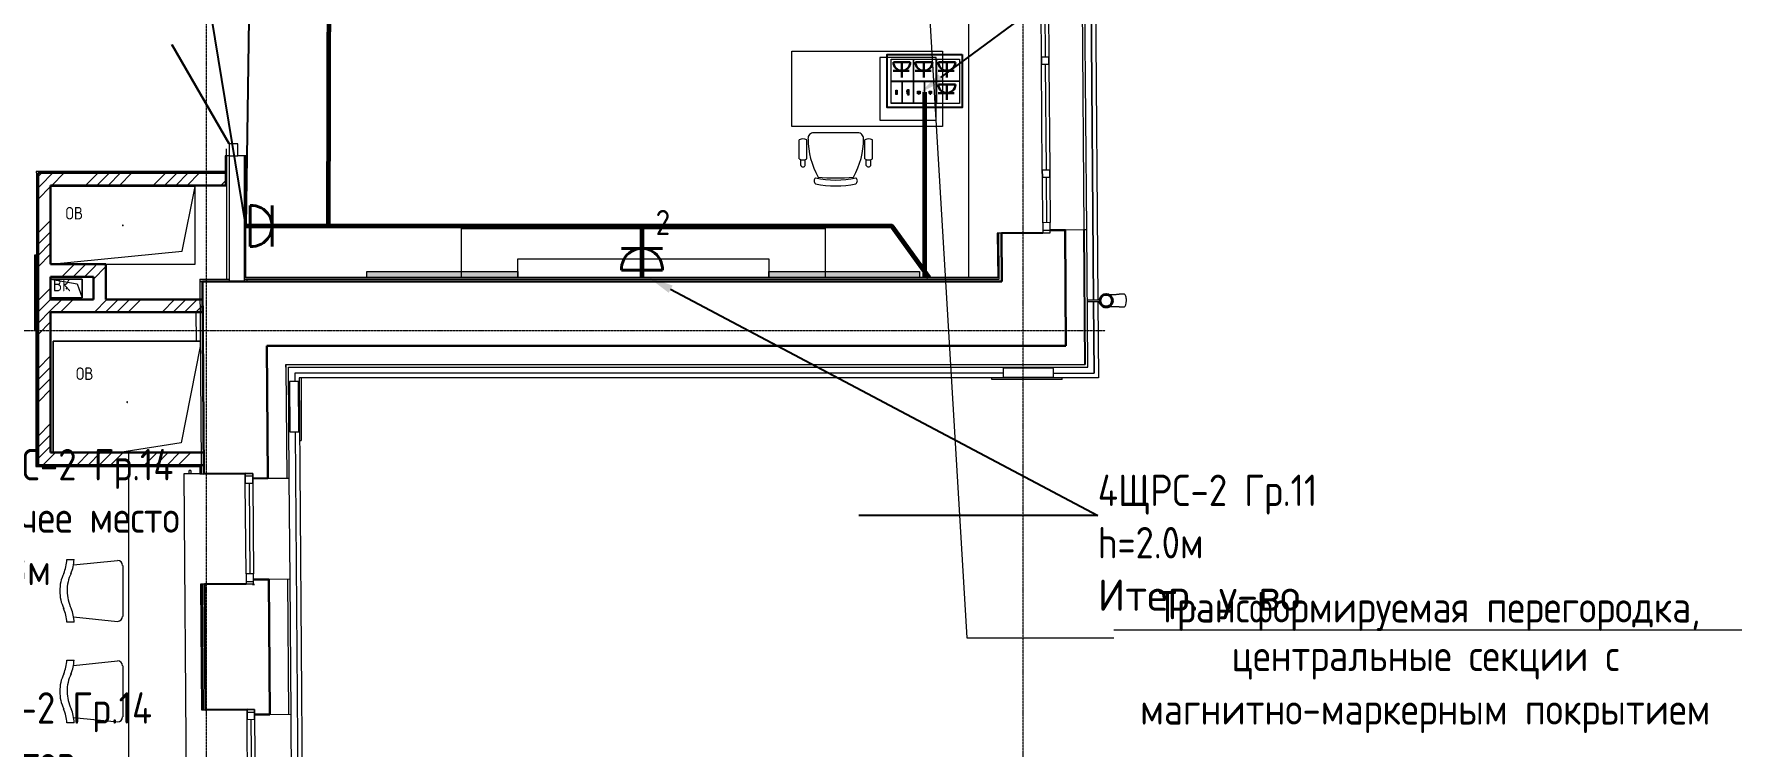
# Model space of a CAD drawing. Header units: millimetres. Extents: x -32 to 417638015, y -35 to 175284279.
# Drawn here: x 1343083 to 1356679, y 56835 to 62507 of the extents above; entities that cross this region are included whole.
import ezdxf
from ezdxf import colors
from ezdxf.entities.mleader import LeaderData, LeaderLine
from ezdxf.math import Vec2, Vec3

# ---------------------------------------------------------------- set-up
doc = ezdxf.new("R2010")
doc.units = ezdxf.units.MM
doc.linetypes.add('ADSK_Линия сетки', pattern=[25, 20, -2.5, 0, -2.5])
for name, color, linetype, lineweight in [('_ Окна', 7, 'Continuous', 9), ('_ЭМ_В полу', 26, 'Кабель в трубе', 60), ('_ЭМ_гофра', 5, 'Continuous', 60), ('Аннотация', 7, 'Continuous', 18), ('Двери', 7, 'Continuous', 9), ('Обобщенные модели', 7, 'Continuous', 18), ('Окна', 7, 'Continuous', 9), ('Оси', 253, 'Continuous', 9), ('Перекрытие', 7, 'Continuous', 18), ('Стены внутренние', 7, 'Continuous', 18), ('Стены наружные', 7, 'Continuous', 18), ('Стены несущие', 7, 'Continuous', 30), ('Стены отделка', 7, 'Continuous', 30), ('Стены перегородки', 7, 'Continuous', 30), ('Стены штриховка', 7, 'Continuous', 9), ('ТХ', 5, 'Continuous', 0), ('ТХ_Задание ЭОМ_СС', 6, 'Continuous', 0), ('ШТРИХОВКА', 252, 'Continuous', 15), ('Электро', 250, 'Continuous', 25), ('ЭМ', 5, 'Continuous', 40), ('ЭОМ_Кабель Быт. розеток', 5, 'Continuous', 30), ('ЭОМ_Кабель для СУП', 150, 'Continuous', 9)]:
    doc.layers.add(name, color=color, linetype=linetype, lineweight=lineweight)
for name, color, linetype in [('_ЭМ_Надписи', 7, 'Continuous'), ('PDF _СС_розетки', 7, 'Continuous'), ('ВНУТРЯНКА', 1, 'Continuous')]:
    doc.layers.add(name, color=color, linetype=linetype)
doc.layers.add('PDF _ЭОМ _розетки', color=7, linetype='Continuous', true_color=0xeb0000)
doc.styles.add('ELine', font='txt.shx')
doc.styles.add('GOST Common_2', font='GOST_Common.ttf', dxfattribs={"width": 0.9, "height": 250})
doc.styles.add('GOST Common_4', font='GOST_Common.ttf', dxfattribs={"width": 0.9, "height": 200})
doc.styles.add('ЭОМ', font='isocpeur.ttf', dxfattribs={"width": 0.85, "height": 250})
doc.linetypes.add('TRAY', pattern='A,12.119257,["_",ELine,S=4.5,R=90,X=0,Y=-1.555839],0.750382,["_",ELine,S=4.5,R=0,X=0,Y=-0.805849],1.314849,["_",ELine,S=4.5,R=0,X=0,Y=-0.805849],2.250029,["_",ELine,S=4.5,R=90,X=0,Y=-1.555839],13.565483', length=30)
doc.linetypes.add('Кабель в трубе', pattern='A,8,[133,ltypeshp.shx,S=1,R=0,X=10,Y=1.3],-3,[130,ltypeshp.shx,S=1.5,R=-45,X=-1.5,Y=0],8', length=19)
pattern_1 = [(45, (591.94, 243.9), (-269.4077, 269.4077), []), (45, (681.74, 243.9), (-269.4077, 269.4077), []), (45, (771.54, 243.9), (-269.4077, 269.4077), []), (45, (861.35, 243.9), (-269.4077, 269.4077), [])]

# ---------------------------------------------------------------- blocks, each defined once
blk = doc.blocks.new('_ЭМ_ТХ2_4 Этаж')
at = {"lineweight": 0}
h = blk.add_hatch(color=8, dxfattribs=at)
h.dxf.hatch_style = 1
h.paths.add_polyline_path([(56541, 8806), (56541, 8856), (57741, 8856), (57741, 8806)])
h = blk.add_hatch(color=8, dxfattribs=at)
h.dxf.hatch_style = 1
h.paths.add_polyline_path([(59741, 8806), (59741, 8856), (60941, 8856), (60941, 8806)])
at = {"color": 8, "linetype": 'Continuous'}
for p, q in [((60448, 9958), (60098, 9958)), ((59982, 9751), (59982, 9902)), ((60042, 9751), (60042, 9902)), ((60504, 9751), (60504, 9902)), ((60565, 9751), (60565, 9902)), ((59994, 9699), (59994, 9745)), ((60030, 9699), (60030, 9745)), ((60516, 9699), (60516, 9745)), ((60553, 9699), (60553, 9745)), ((58741, 9194), (57291, 9194)), ((60191, 9194), (58741, 9194))]:
    blk.add_line(p, q, dxfattribs=at)
for points in [[(58741, 8806), (58741, 9206), (57291, 9206), (57291, 8806)], [(57568, 9206), (57585, 9206), (57585, 9217), (57568, 9217)], [(57636, 9206), (57653, 9206), (57653, 9217), (57636, 9217)], [(57975, 9206), (57992, 9206), (57992, 9217), (57975, 9217)], [(58043, 9206), (58060, 9206), (58060, 9217), (58043, 9217)], [(58372, 9206), (58389, 9206), (58389, 9217), (58372, 9217)], [(58440, 9206), (58457, 9206), (58457, 9217), (58440, 9217)], [(60191, 8806), (60191, 9206), (58741, 9206), (58741, 8806)], [(59018, 9206), (59035, 9206), (59035, 9217), (59018, 9217)], [(59086, 9206), (59103, 9206), (59103, 9217), (59086, 9217)], [(59425, 9206), (59442, 9206), (59442, 9217), (59425, 9217)], [(59493, 9206), (59510, 9206), (59510, 9217), (59493, 9217)], [(59822, 9206), (59839, 9206), (59839, 9217), (59822, 9217)], [(59890, 9206), (59907, 9206), (59907, 9217), (59890, 9217)]]:
    blk.add_lwpolyline(points, close=True, dxfattribs=at)
at = {"color": 8, "lineweight": 0}
for points in [[(56541, 8806), (56541, 8856), (57741, 8856), (57741, 8806), (56541, 8806)], [(59741, 8806), (59741, 8856), (60941, 8856), (60941, 8806), (59741, 8806)]]:
    blk.add_lwpolyline(points, dxfattribs=at)
at = {"color": 8, "linetype": 'Continuous', "lineweight": 5}
blk.add_lwpolyline([(57741, 8956), (59741, 8956), (59741, 8806), (57741, 8806)], close=True, dxfattribs=at)
at = {"color": 8, "linetype": 'Continuous'}
for centre, radius, start, end in [((60097, 9913), 45.4, 89.2519, 182.1866), ((60449, 9913), 45.4, 357.8135, 90.7479), ((60012, 9852), 58.4, 58.951, 121.0488), ((60677, 9910), 624, 179.878, 209.1059), ((59870, 9910), 624, 330.9068, 0.1215), ((60535, 9852), 58.4, 58.951, 121.0488), ((60012, 9801), 58.4, 238.951, 301.0488), ((60012, 9708), 20.2, 204.8955, 335.3354), ((60535, 9801), 58.4, 238.951, 301.0488), ((60534, 9708), 20.2, 204.8955, 335.3354), ((60128, 9577), 28.1, 124.2901, 235.7096), ((60272, 10330), 748, 257.602, 282.3978), ((60272, 10284), 748, 257.602, 282.3978), ((60272, 11362), 1762, 265.3938, 274.6546), ((60417, 9577), 28.1, 304.2915, 55.7083)]:
    blk.add_arc(centre, radius, start, end, dxfattribs=at)
at = {"layer": 'ТХ', "color": 8}
for p, q in [((54646, 458), (54646, 7413)), ((54151, 6562), (54209, 6562)), ((54205, 6520), (54556, 6555)), ((54596, 6516), (54596, 6110)), ((54209, 6063), (54152, 6063)), ((54205, 6106), (54556, 6070)), ((54151, 5762), (54209, 5762)), ((54205, 5720), (54556, 5755)), ((54596, 5716), (54596, 5310)), ((54205, 5306), (54556, 5270)), ((54209, 5263), (54152, 5263))]:
    blk.add_line(p, q, dxfattribs=at)
for points in [[(59923, 10608), (61123, 10608), (61123, 10008), (59923, 10008)], [(60623, 10058), (61073, 10058), (61073, 10558), (60623, 10558)]]:
    blk.add_lwpolyline(points, close=True, dxfattribs=at)
for centre, radius, start, end in [((53848, 6571), 303, 336.7531, 358.2859), ((53893, 6573), 316, 337.3039, 357.9603), ((54556, 6516), 39.6, 0, 90), ((54417, 6312), 322, 154.3613, 179.9543), ((54475, 6312), 322, 154.3613, 179.9543), ((54418, 6313), 323, 180.0451, 205.5919), ((54493, 6318), 340, 180.9893, 205.2718), ((53851, 6050), 301, 2.3795, 24.1384), ((53894, 6052), 316, 2.0397, 22.6961), ((54556, 6110), 39.6, 270, 0), ((53848, 5771), 303, 336.7531, 358.2859), ((53893, 5773), 316, 337.3039, 357.9603), ((54556, 5716), 39.6, 0, 90), ((54417, 5512), 322, 154.3613, 179.9543), ((54475, 5512), 322, 154.3613, 179.9543), ((54418, 5513), 323, 180.0451, 205.5919), ((54493, 5518), 340, 180.9893, 205.2718), ((53851, 5250), 301, 2.3795, 24.1384), ((53894, 5252), 316, 2.0397, 22.6961), ((54556, 5310), 39.6, 270, 0)]:
    blk.add_arc(centre, radius, start, end, dxfattribs=at)
blk = doc.blocks.new('План 4 этажа')
at = {"layer": 'Обобщенные модели', "lineweight": 9}
h = blk.add_hatch(dxfattribs=at)
h.set_pattern_fill('FP_8', color=8, angle=-89.5366181, style=0, pattern_type=2)
h.set_pattern_definition([(45.00038, (591.94, 243.9), (-106.06672, 106.0653), [])])
h.paths.add_polyline_path([(56507.001, 8812.549), (56529.253, 8812.729), (56549.222, 8822.545), (56562.955, 8840.054), (56567.731, 8861.788), (56562.604, 8883.441), (56548.59, 8900.726), (56528.464, 8910.218), (56506.213, 8910.038), (56486.243, 8900.222), (56472.163, 8881.132), (56468.024, 8859.754), (56472.861, 8839.326), (56486.875, 8822.041), (56506.62, 8812.729)])
at = {"layer": 'Стены внутренние', "lineweight": 9}
h = blk.add_hatch(dxfattribs=at)
h.set_pattern_fill('FP_4', color=8, style=0, pattern_type=2)
h.set_pattern_definition([(0, (591.94, 243.9), (406.4, 101.6), [33.528, -271.272, 33.528, -271.272, -1625.6]), (0, (591.94, 243.9), (406.4, 101.6), [-609.6, 33.528, -576.072, 33.528, -271.272, -711.2]), (0, (591.94, 243.9), (406.4, 101.6), [-1524, 33.528, -169.672, 33.528, -474.472]), (120, (744.34, 294.7), (-291.18818, 301.15272), [33.528, -271.272, 33.528, -271.272, -1625.6]), (120, (744.34, 294.7), (-291.18818, 301.15272), [-609.6, 33.528, -576.072, 33.528, -271.272, -711.2]), (120, (744.34, 294.7), (-291.18818, 301.15272), [-1524, 33.528, -169.672, 33.528, -474.472]), (240, (795.14, 497.9), (-115.21182, -402.75272), [33.528, -271.272, 33.528, -271.272, -1625.6]), (240, (795.14, 497.9), (-115.21182, -402.75272), [-609.6, 33.528, -576.072, 33.528, -271.272, -711.2]), (240, (795.14, 497.9), (-115.21182, -402.75272), [-1524, 33.528, -169.672, 33.528, -474.472])])
h.paths.add_polyline_path([(48014.439, 7553.402), (48014.439, 8623.331), (47999.439, 8623.331), (47999.439, 7553.402)])
at = {"layer": 'Стены штриховка', "lineweight": 9}
h = blk.add_hatch(dxfattribs=at)
h.set_pattern_fill('ANSI34', color=8, scale=20)
h.set_pattern_definition(pattern_1)
h.paths.add_polyline_path([(48563.967, 9778.331), (49509.554, 9778.331), (49509.554, 9878.331), (48014.439, 9878.331), (48015.554, 9778.331), (48114.439, 9778.331)])
h = blk.add_hatch(dxfattribs=at)
h.set_pattern_fill('ANSI34', color=8, scale=20)
h.set_pattern_definition(pattern_1)
h.paths.add_polyline_path([(48015.554, 7653.402), (48114.439, 7653.402), (48114.439, 9778.331), (48014.439, 9778.331), (48014.439, 7653.402)])
h = blk.add_hatch(dxfattribs=at)
h.set_pattern_fill('ANSI34', color=8, scale=20)
h.set_pattern_definition(pattern_1)
h.paths.add_polyline_path([(48425.022, 9050.959), (48454.439, 9050.959), (48454.439, 9150.959), (48114.439, 9150.959), (48114.439, 9050.959), (48364.439, 9050.959)])
h = blk.add_hatch(dxfattribs=at)
h.set_pattern_fill('ANSI34', color=8, scale=20)
h.set_pattern_definition(pattern_1)
h.paths.add_polyline_path([(48554.439, 8870.959), (48554.439, 9150.959), (48454.439, 9150.959), (48454.439, 8870.959)])
h = blk.add_hatch(dxfattribs=at)
h.set_pattern_fill('ANSI34', color=8, scale=20)
h.set_pattern_definition(pattern_1)
h.paths.add_polyline_path([(49311.035, 8770.959), (49323.358, 8770.959), (49322.278, 8870.959), (48114.439, 8870.959), (48114.439, 8770.959), (49274.135, 8770.959)])
h = blk.add_hatch(dxfattribs=at)
h.set_pattern_fill('ANSI34', color=8, scale=20)
h.set_pattern_definition(pattern_1)
h.paths.add_polyline_path([(49173.888, 7553.402), (49333.358, 7553.402), (49332.357, 7653.402), (48014.439, 7653.402), (48014.439, 7553.402), (49167.921, 7553.402)])
at = {"layer": '_ Окна', "color": 8}
for p, q in [((56029.109, 11162.253), (56032.02, 10802.265)), ((56032.505, 10742.267), (56039.299, 9902.295)), ((56039.784, 9842.296), (56042.696, 9482.308)), ((56013.182, 9422.068), (56073.18, 9422.553)), ((49664.026, 7466.677), (49724.024, 7467.132)), ((49694.48, 7406.906), (49699.945, 6686.927)), ((49670.401, 6626.701), (49730.399, 6627.156)), ((49678.294, 5586.731), (49738.292, 5587.186)), ((49708.748, 5526.96), (49714.213, 4806.981))]:
    blk.add_line(p, q, dxfattribs=at)
at = {"layer": '_ Окна', "color": 8, "lineweight": 18}
for p, q in [((56002.021, 10802.022), (56062.019, 10802.508)), ((56002.506, 10742.024), (56002.021, 10802.022)), ((56062.504, 10742.51), (56002.506, 10742.024)), ((56062.019, 10802.508), (56062.504, 10742.51)), ((56009.3, 9902.052), (56069.298, 9902.537)), ((56009.785, 9842.054), (56009.3, 9902.052)), ((56069.783, 9842.539), (56009.785, 9842.054)), ((56069.298, 9902.537), (56069.783, 9842.539)), ((56072.695, 9482.551), (56012.697, 9482.066)), ((56012.697, 9482.066), (56013.344, 9402.068)), ((56013.344, 9402.068), (56073.342, 9402.554)), ((56073.342, 9402.554), (56072.695, 9482.551)), ((49663.874, 7486.676), (49723.872, 7487.132)), ((49664.481, 7406.678), (49663.874, 7486.676)), ((49723.872, 7487.132), (49724.479, 7407.134)), ((49724.479, 7407.134), (49664.481, 7406.678)), ((49729.944, 6687.155), (49669.945, 6686.699)), ((49669.945, 6686.699), (49670.553, 6606.702)), ((49730.551, 6607.157), (49729.944, 6687.155)), ((49670.553, 6606.702), (49730.551, 6607.157)), ((49678.142, 5606.73), (49738.14, 5607.186)), ((49678.749, 5526.733), (49678.142, 5606.73)), ((49738.14, 5607.186), (49738.747, 5527.188)), ((49738.747, 5527.188), (49678.749, 5526.733))]:
    blk.add_line(p, q, dxfattribs=at)
at = {"layer": 'Аннотация', "color": 8, "lineweight": 20}
for p, q in [((54873.03, 15111.119), (55408.022, 6178.859)), ((55408.022, 6178.859), (56578.491, 6178.859)), ((56578.491, 6240.648), (61578.491, 6240.648))]:
    blk.add_line(p, q, dxfattribs=at)
at = {"layer": 'Двери', "color": 8, "lineweight": 30}
blk.add_line((49535.554, 10108.902), (49078.054, 10901.315), dxfattribs=at)
at = {"layer": 'Двери', "color": 8}
for p, q in [((49605.554, 10108.902), (49535.554, 10108.902)), ((49535.554, 10108.902), (49535.554, 10013.902)), ((49605.554, 10013.902), (49605.554, 10108.902)), ((49535.554, 10013.902), (49605.554, 10013.902))]:
    blk.add_line(p, q, dxfattribs=at)
at = {"layer": 'Обобщенные модели', "color": 8}
for p, q in [((49264.439, 9770.959), (48114.439, 9770.959)), ((49264.439, 9770.959), (48114.439, 9770.959)), ((49161.106, 9254.292), (49264.439, 9770.959)), ((49264.439, 9150.959), (49264.439, 9770.959)), ((49264.439, 9150.959), (49264.439, 9770.959)), ((48114.439, 9150.959), (49161.106, 9254.292)), ((48554.439, 9150.959), (49264.439, 9150.959)), ((48554.439, 9150.959), (49264.439, 9150.959)), ((48114.439, 9033.331), (48364.439, 9033.331)), ((48114.439, 9033.331), (48326.939, 8995.831)), ((48364.439, 9033.331), (48114.439, 9033.331)), ((48326.939, 8995.831), (48364.439, 8883.331)), ((48364.439, 9033.331), (48364.439, 8883.331)), ((48364.439, 8883.331), (48364.439, 9033.331)), ((48364.439, 8883.331), (48114.439, 8883.331)), ((48114.439, 8883.331), (48364.439, 8883.331)), ((56347.698, 8865.009), (56345.123, 8864.988)), ((56345.204, 8854.988), (56347.779, 8855.009)), ((56466.835, 8865.972), (56367.697, 8865.17)), ((56367.778, 8855.171), (56466.916, 8855.972)), ((56663.475, 8912.564), (56620.972, 8912.22)), ((56621.781, 8812.224), (56664.284, 8812.567)), ((48134.388, 7653.402), (48134.388, 8538.902)), ((48134.388, 8538.902), (49305.878, 8538.902)), ((49305.878, 8538.902), (48134.388, 8538.902)), ((48134.388, 8538.902), (48134.388, 7653.402)), ((49306.189, 8497.906), (49152.722, 7730.568)), ((49152.722, 7730.568), (48666.651, 7653.402))]:
    blk.add_line(p, q, dxfattribs=at)
at = {"layer": 'Обобщенные модели', "color": 8, "flags": 128}
for points in [[(56530.345, 8911.487), (56531.615, 8911.498), (56534.279, 8911.519), (56537.155, 8911.542), (56540.239, 8911.567), (56543.527, 8911.594), (56547.013, 8911.622), (56550.691, 8911.652), (56554.556, 8911.683), (56558.602, 8911.716), (56562.821, 8911.75), (56567.207, 8911.785), (56571.754, 8911.822), (56576.453, 8911.86), (56581.298, 8911.899), (56586.281, 8911.94), (56591.393, 8911.981), (56596.627, 8912.023), (56601.973, 8912.067), (56607.425, 8912.111), (56612.972, 8912.156), (56618.606, 8912.201), (56620.972, 8912.22)], [(56621.781, 8812.224), (56616.114, 8812.178), (56610.529, 8812.133), (56605.037, 8812.088), (56599.646, 8812.044), (56594.364, 8812.002), (56589.201, 8811.96), (56584.163, 8811.919), (56579.26, 8811.88), (56574.499, 8811.841), (56569.888, 8811.804), (56565.434, 8811.768), (56561.145, 8811.733), (56557.026, 8811.7), (56553.085, 8811.668), (56549.329, 8811.638), (56545.762, 8811.609), (56542.391, 8811.581), (56539.222, 8811.556), (56536.258, 8811.532), (56533.506, 8811.51), (56531.154, 8811.491)]]:
    blk.add_lwpolyline(points, dxfattribs=at)
at = {"layer": 'Обобщенные модели', "color": 8}
for centre, radius, start, end in [((48689.439, 9460.959), 2.5, 90, 270), ((48689.439, 9460.959), 2.5, 90, 195), ((48689.439, 9460.959), 2.5, 270, 90), ((48689.439, 9460.959), 2.5, 330, 90), ((48689.439, 9460.959), 2.5, 285, 300), ((48239.439, 8958.331), 2.5, 90, 270), ((48239.439, 8958.331), 2.5, 105, 180), ((48239.439, 8958.331), 2.5, 210, 270), ((48239.439, 8958.331), 2.5, 270, 90), ((48239.439, 8958.331), 2.5, 330, 75), ((56517.733, 8861.384), 52, 0.4633819, 180.4633819), ((56517.733, 8861.384), 52, 180.4633819, 0.4633819), ((48724.388, 8053.902), 2.5, 0, 180), ((48724.388, 8053.902), 2.5, 120, 180), ((48724.388, 8053.902), 2.5, 180, 0), ((48724.388, 8053.902), 2.5, 240, 345), ((48724.388, 8053.902), 2.5, 15, 90)]:
    blk.add_arc(centre, radius, start, end, dxfattribs=at)
at = {"layer": 'Обобщенные модели', "color": 8, "lineweight": 40}
for start, end in [(0.4633819, 180.4633819), (180.4633819, 0.4633819)]:
    blk.add_arc((56517.733, 8861.384), 50, start, end, dxfattribs=at)
at = {"layer": 'Обобщенные модели', "color": 8}
for start_param, end_param in [(4.71238898, 6.283185307), (3.141592654, 4.71238898)]:
    blk.add_ellipse((56663.88, 8862.566), major_axis=(-0.404, 49.998), ratio=0.309016994, start_param=start_param, end_param=end_param, dxfattribs=at)
at = {"layer": 'Окна', "color": 8}
for p, q in [((56002.021, 10802.022), (55999.11, 11162.011)), ((56059.108, 11162.496), (56062.019, 10802.508)), ((56002.021, 10802.022), (56002.506, 10742.024)), ((56009.3, 9902.052), (56002.506, 10742.024)), ((56062.504, 10742.51), (56062.019, 10802.508)), ((56062.504, 10742.51), (56069.298, 9902.537)), ((56009.3, 9902.052), (56009.785, 9842.054)), ((56012.697, 9482.066), (56009.785, 9842.054)), ((56069.783, 9842.539), (56069.298, 9902.537)), ((56069.783, 9842.539), (56072.695, 9482.551)), ((56012.697, 9482.066), (56013.344, 9402.068)), ((56013.344, 9402.068), (56073.342, 9402.554)), ((56073.342, 9402.554), (56072.695, 9482.551)), ((49723.872, 7487.132), (49663.874, 7486.676)), ((49663.874, 7486.676), (49664.481, 7406.678)), ((49724.479, 7407.134), (49723.872, 7487.132)), ((49669.945, 6686.699), (49664.481, 7406.678)), ((49724.479, 7407.134), (49729.944, 6687.155)), ((49669.945, 6686.699), (49670.553, 6606.702)), ((49730.551, 6607.157), (49729.944, 6687.155)), ((49670.553, 6606.702), (49730.551, 6607.157)), ((49738.14, 5607.186), (49678.142, 5606.73)), ((49678.142, 5606.73), (49678.749, 5526.733)), ((49738.747, 5527.188), (49738.14, 5607.186)), ((49684.213, 4806.753), (49678.749, 5526.733)), ((49738.747, 5527.188), (49744.212, 4807.209))]:
    blk.add_line(p, q, dxfattribs=at)
at = {"layer": 'Оси', "color": 8, "linetype": 'ADSK_Линия сетки'}
for p, q in [((49356.505, -3353.101), (49356.505, 43685.833)), ((55856.505, -3353.101), (55856.505, 43685.833)), ((-10052.178, 8624.489), (56511.792, 8624.489))]:
    blk.add_line(p, q, dxfattribs=at)
at = {"layer": 'Перекрытие', "color": 8}
for p, q in [((55421.866, 15099.725), (55421.866, 9045.172)), ((49515.554, 10013.902), (49515.554, 10068.849)), ((55666.315, 9398.262), (55666.315, 9402.068)), ((55666.315, 9402.068), (56013.344, 9402.068)), ((49275.897, 8538.902), (49274.135, 8770.959)), ((49301.884, 7483.929), (49173.888, 7482.957)), ((49173.888, 7482.957), (49225.418, 693.398))]:
    blk.add_line(p, q, dxfattribs=at)
at = {"layer": 'Стены внутренние', "color": 8}
for p, q in [((49218.439, 7483.295), (49218.439, 7508.69)), ((49230.439, 7508.69), (49218.439, 7508.69)), ((49230.439, 7508.69), (49230.439, 7483.387))]:
    blk.add_line(p, q, dxfattribs=at)
at = {"layer": 'Стены наружные', "color": 8}
for p, q in [((56350.374, 17189.375), (56417.697, 8865.226)), ((56417.649, 8865.225), (56350.466, 17189.375)), ((56385.466, 17189.534), (56452.647, 8865.633)), ((56326.079, 11219.657), (56340.596, 9424.716)), ((56343.171, 9424.736), (56328.654, 11219.678)), ((56363.169, 9424.898), (56348.652, 11219.84)), ((56422.346, 8283.331), (56417.724, 8855.924)), ((56417.773, 8855.924), (56422.404, 8283.331)), ((56452.724, 8856.082), (56457.629, 8248.331)), ((56371.998, 8333.331), (56371.836, 8353.331)), ((55698.122, 8283.331), (50057.839, 8283.331)), ((50057.839, 8283.331), (50058.338, 8217.585)), ((56457.629, 8248.331), (50093.106, 8248.331)), ((50093.106, 8248.331), (50149.067, 874.919)), ((50107.927, 8248.413), (50107.927, 7747.895)), ((55607.108, 8233.331), (55607.108, 8248.331)), ((56167.811, 8233.331), (55607.108, 8233.331)), ((56098.133, 8283.331), (56422.404, 8283.331)), ((56167.811, 8233.331), (56167.811, 8248.331)), ((50061.374, 7817.596), (50115.994, 620.948)), ((50096.904, 7747.895), (50107.927, 7747.895)), ((50020.277, 6644.357), (50014.167, 7449.334)), ((50034.545, 4764.411), (50028.435, 5569.388))]:
    blk.add_line(p, q, dxfattribs=at)
at = {"layer": 'Стены несущие', "color": 8}
for p, q in [((48014.439, 9878.331), (48014.439, 7553.402)), ((49509.554, 9878.331), (48014.439, 9878.331)), ((49509.554, 9778.331), (49509.554, 9878.331)), ((48114.439, 9150.959), (48114.439, 9778.331)), ((48114.439, 9778.331), (49509.554, 9778.331)), ((56013.344, 9402.068), (55683.354, 9399.399)), ((55683.354, 9399.399), (55686.477, 9013.331)), ((55686.477, 9013.331), (55683.362, 9398.399)), ((56193.176, 9423.523), (56073.18, 9422.553)), ((56073.35, 9401.554), (56073.342, 9402.554)), ((56190.609, 9422.503), (56193.184, 9422.523)), ((56190.609, 9422.503), (56190.609, 9422.503)), ((56190.609, 9422.503), (56198.043, 8503.331)), ((56193.184, 9422.523), (56193.176, 9423.523)), ((48554.439, 9150.959), (48114.439, 9150.959)), ((48554.439, 8870.959), (48554.439, 9150.959)), ((48114.439, 8870.959), (48114.439, 9050.959)), ((48114.439, 9050.959), (48454.439, 9050.959)), ((48454.439, 9050.959), (48454.439, 8870.959)), ((49333.883, 7484.172), (49322.278, 9013.331)), ((55686.477, 9013.331), (49322.278, 9013.331)), ((48454.439, 8870.959), (48114.439, 8870.959)), ((49323.358, 8870.959), (48554.439, 8870.959)), ((49323.358, 8770.959), (49323.358, 8870.959)), ((48114.439, 8770.959), (49323.358, 8770.959)), ((48114.439, 7653.402), (48114.439, 8770.959)), ((49836.163, 8503.331), (56198.043, 8503.331)), ((49836.163, 8503.331), (49844.172, 7448.043)), ((49332.599, 7653.402), (48114.439, 7653.402)), ((48014.439, 7553.402), (49333.358, 7553.402)), ((49333.883, 7484.172), (49663.874, 7486.676)), ((49724.176, 7447.133), (49844.172, 7448.043)), ((49670.553, 6606.702), (49340.562, 6604.197)), ((49348.151, 5604.226), (49340.562, 6604.197)), ((49850.282, 6643.067), (49730.285, 6642.156)), ((49730.551, 6607.157), (49730.635, 6596.103)), ((49850.282, 6643.067), (49858.44, 5568.098)), ((49348.151, 5604.226), (49678.142, 5606.73)), ((49738.444, 5567.187), (49858.44, 5568.098))]:
    blk.add_line(p, q, dxfattribs=at)
at = {"layer": 'Стены отделка', "color": 8, "lineweight": 9}
for p, q in [((49535.554, 10013.902), (49503.554, 10013.902)), ((49503.554, 10013.902), (49503.554, 9890.331)), ((49667.554, 10013.902), (49655.554, 10013.902)), ((49667.554, 9045.25), (49667.554, 10013.902)), ((49503.554, 9890.331), (48000.439, 9890.331)), ((48000.439, 9890.331), (48000.439, 9878.331)), ((48000.439, 9878.331), (48002.439, 9878.331)), ((48002.439, 9878.331), (48002.439, 9223.331)), ((49509.554, 9878.331), (49515.554, 9878.331)), ((49515.554, 9890.331), (49515.554, 9033.331)), ((55683.354, 9399.399), (55651.355, 9399.141)), ((55651.355, 9399.141), (55654.218, 9045.25)), ((55663.355, 9399.238), (55663.363, 9398.238)), ((55683.362, 9398.399), (55683.354, 9399.399)), ((56190.601, 9423.503), (56190.609, 9422.503)), ((56340.596, 9424.716), (56193.176, 9423.523)), ((56349.261, 8353.331), (56340.596, 9424.716)), ((56363.17, 9424.898), (56343.171, 9424.736)), ((56343.171, 9424.736), (56351.836, 8353.331)), ((56371.837, 8353.331), (56363.17, 9424.898)), ((48002.439, 9223.331), (47986.439, 9223.331)), ((47986.439, 9223.331), (47986.439, 8623.331)), ((49302.277, 9033.331), (49302.277, 9013.331)), ((49302.277, 9033.331), (49535.554, 9033.331)), ((49302.277, 9013.331), (49322.278, 9013.331)), ((49322.278, 9013.331), (49302.278, 9013.179)), ((49302.278, 9013.179), (49313.357, 7553.402)), ((49655.554, 9033.25), (55666.315, 9033.25)), ((55654.218, 9045.25), (49667.554, 9045.25)), ((49675.554, 9033.25), (49675.554, 9013.25)), ((49675.554, 9013.25), (55666.477, 9013.25)), ((55666.315, 9033.25), (55666.234, 9043.25)), ((55666.477, 9013.169), (55686.477, 9013.331)), ((47986.439, 8623.331), (47997.439, 8623.331)), ((47997.439, 8623.331), (47997.439, 7541.402)), ((49987.306, 8353.331), (49987.306, 8333.331)), ((49987.306, 8353.331), (56351.836, 8353.331)), ((49987.458, 8333.331), (49987.306, 8353.331)), ((50007.458, 8333.331), (56371.837, 8333.331)), ((50014.167, 7449.334), (50007.458, 8333.331)), ((55698.436, 8324.771), (55697.905, 8254.773)), ((56098.425, 8321.735), (55698.436, 8324.771)), ((56097.893, 8251.737), (56098.425, 8321.735)), ((56371.837, 8333.331), (56371.837, 8353.331)), ((50086.863, 8217.801), (50016.865, 8217.27)), ((50016.865, 8217.27), (50019.901, 7817.282)), ((50089.899, 7817.813), (50086.863, 8217.801)), ((55697.905, 8254.773), (56097.893, 8251.737)), ((50019.901, 7817.282), (50089.899, 7817.813)), ((47997.439, 7541.402), (49301.448, 7541.402)), ((49301.448, 7541.402), (49301.884, 7483.929)), ((49301.884, 7483.929), (49333.883, 7484.172)), ((49844.172, 7448.043), (50014.167, 7449.334)), ((49340.562, 6604.197), (49308.563, 6603.954)), ((49308.563, 6603.954), (49316.152, 5603.983)), ((49320.563, 6604.045), (49320.647, 6592.992)), ((50020.277, 6644.357), (49850.282, 6643.067)), ((49850.282, 6643.067), (49850.282, 6643.067)), ((50028.435, 5569.388), (50020.277, 6644.357)), ((49316.152, 5603.983), (49348.151, 5604.226)), ((49858.44, 5568.098), (50028.435, 5569.388))]:
    blk.add_line(p, q, dxfattribs=at)
at = {"layer": 'Стены перегородки', "color": 8, "lineweight": 18}
for p, q in [((49535.554, 10013.902), (49535.554, 9013.331)), ((49655.554, 10013.902), (49605.554, 10013.902)), ((49655.554, 10013.902), (49655.554, 9013.331))]:
    blk.add_line(p, q, dxfattribs=at)
at = {"layer": 'Стены штриховка', "color": 8}
for p, q in [((49505.554, 10013.902), (49505.554, 9888.331)), ((49515.554, 10013.902), (49515.554, 9890.331)), ((49665.554, 9043.25), (49665.554, 10013.902)), ((49505.554, 9888.331), (48000.439, 9888.331)), ((48004.439, 9878.331), (48002.439, 9878.331)), ((48004.439, 9878.331), (48004.439, 9223.331)), ((55653.355, 9399.157), (55656.234, 9043.25)), ((55666.234, 9043.25), (55663.363, 9398.238)), ((47995.439, 9223.331), (47995.439, 8623.331)), ((48002.439, 9223.331), (48004.439, 9223.331)), ((48004.439, 9223.331), (48004.439, 8623.331)), ((55656.234, 9043.25), (49665.554, 9043.25)), ((48014.439, 8623.331), (47997.439, 8623.331)), ((47999.439, 8623.331), (47999.439, 7541.402)), ((49987.458, 8333.331), (49994.168, 7449.182)), ((47999.439, 7553.402), (48014.439, 7553.402)), ((47999.439, 7543.402), (49303.433, 7543.402)), ((49303.433, 7543.402), (49303.884, 7483.944)), ((49313.357, 7553.402), (49313.884, 7484.02)), ((49310.563, 6603.969), (49318.152, 5603.998)), ((49320.647, 6592.992), (49328.152, 5604.074)), ((50000.277, 6644.205), (50008.436, 5569.236))]:
    blk.add_line(p, q, dxfattribs=at)
at = {"layer": 'Аннотация', "color": 8, "lineweight": 9, "line_spacing_factor": 1.022766}
for s, insert, char_height, width, attachment_point, style in [('\\pxt3.6,7.2,10.8,14.4,18,21.6,25.2,28.8,32.4,36,39.6,43.2,46.8,50.4,54,57.6,61.2,64.8,68.4,72,75.6,79.2,82.8,86.4,90,93.6,97.2,100.8,104.4,108,111.6,115.2;{ОВ}', (48232.301, 9607.624), 100, 156.348, 1, 'GOST Common_4'), ('\\pxt3.6,7.2,10.8,14.4,18,21.6,25.2,28.8,32.4,36,39.6,43.2,46.8,50.4,54,57.6,61.2,64.8,68.4,72,75.6,79.2,82.8,86.4,90,93.6,97.2,100.8,104.4,108,111.6,115.2;{ВК}', (48132.889, 9036.118), 100, 156.348, 1, 'GOST Common_4'), ('\\pxt3.6,7.2,10.8,14.4,18,21.6,25.2,28.8,32.4,36,39.6,43.2,46.8,50.4,54,57.6,61.2,64.8,68.4,72,75.6,79.2,82.8,86.4,90,93.6,97.2,100.8,104.4,108,111.6,115.2;{ОВ}', (48315.58, 8330.644), 100, 156.348, 1, 'GOST Common_4'), ('\\pxqc,t4.572,9.144,13.716,18.288,22.86,27.432,32.004,36.576,41.148,45.72,50.292,54.864,59.436,64.008,68.58,73.152,77.724,82.296,86.868,91.44,96.012,100.584,105.156,109.728,114.3,118.872,123.444,128.016,132.588,137.16,141.732,146.304;{Трансформируемая перегородка,}', (59089.294, 6391.009), 250, 4626, 5, 'GOST Common_2'), ('\\pxqc,t4.572,9.144,13.716,18.288,22.86,27.432,32.004,36.576,41.148,45.72,50.292,54.864,59.436,64.008,68.58,73.152,77.724,82.296,86.868,91.44,96.012,100.584,105.156,109.728,114.3,118.872,123.444,128.016,132.588,137.16,141.732,146.304;{центральные секции с\\Pмагнитно-маркерным покрытием}', (59058.494, 6163.69), 250, 4649.4, 2, 'GOST Common_2')]:
    blk.add_mtext(s, dxfattribs=dict(at, insert=insert, char_height=char_height, width=width, attachment_point=attachment_point, style=style))
blk = doc.blocks.new('розетк для люка')
at = {"layer": 'ВНУТРЯНКА', "color": 5, "lineweight": 30, "ltscale": 100, "transparency": 33554687}
blk.add_line((-67, -59), (-67, 69), dxfattribs=at)
at = {"layer": 'Электро', "color": 5, "lineweight": 30, "transparency": 33554687}
for p, q in [((0, 0), (-120, 0)), ((0, 67), (0, -67))]:
    blk.add_line(p, q, dxfattribs=at)
blk.add_ellipse((0, 0), major_axis=(47.6, 47.6), ratio=1, start_param=0.787621, end_param=3.924768, dxfattribs=at)
blk = doc.blocks.new('Люк на 6 мест')
h = blk.add_hatch(color=256)
h.dxf.hatch_style = 1
h.paths.add_polyline_path([(-324, 435), (-324, 435), (-313, 443), (-289, 443), (-279, 435), (-279, 435), (-279, 423), (-324, 423)])
h = blk.add_hatch(color=256)
h.dxf.hatch_style = 1
h.paths.add_polyline_path([(-285, 516), (-285, 527), (-319, 527), (-319, 516)])
h = blk.add_hatch(color=256)
h.dxf.hatch_style = 1
h.paths.add_polyline_path([(-312, 335), (-312, 342), (-317, 342), (-317, 347), (-312, 347), (-312, 354), (-293, 354), (-292, 335)])
h = blk.add_hatch(color=256)
h.dxf.hatch_style = 1
h.paths.add_polyline_path([(-311, 243), (-311, 250), (-317, 250), (-317, 256), (-311, 256), (-311, 262), (-292, 262), (-292, 243)])
for p, q in [((-324, 423), (-324, 435)), ((-324, 435), (-324, 435)), ((-279, 423), (-324, 423)), ((-289, 443), (-297, 443)), ((-297, 443), (-297, 435)), ((-289, 435), (-289, 443)), ((-289, 435), (-279, 435)), ((-279, 435), (-279, 423))]:
    blk.add_line(p, q)
for points in [[(-215, 477), (-388, 477), (-388, 566), (-215, 566)], [(-215, 388), (-388, 388), (-388, 477), (-215, 477)], [(-285, 527), (-285, 516), (-319, 516), (-319, 527)], [(-216, 205), (-389, 205), (-388, 299), (-215, 299)], [(-215, 299), (-388, 299), (-388, 388), (-215, 388)]]:
    blk.add_lwpolyline(points, close=True)
for points in [[(-312, 347), (-317, 347), (-317, 342), (-312, 342)], [(-293, 354), (-292, 335), (-312, 335), (-312, 342)], [(-312, 347), (-312, 354), (-293, 354)], [(-311, 256), (-317, 256), (-317, 250), (-311, 250)], [(-292, 262), (-292, 243), (-311, 243), (-311, 250)], [(-311, 256), (-311, 262), (-292, 262)]]:
    blk.add_lwpolyline(points)
at = {"layer": 'PDF _СС_розетки', "linetype": 'Continuous', "lineweight": 20, "transparency": 33554687}
for points in [[(-391, 566), (-213, 566), (-213, 388), (-391, 388)], [(-391, 388), (-213, 388), (-213, 205), (-391, 205)], [(-391, 388), (-213, 388), (-213, 205), (-391, 205)], [(-391, 205), (-213, 205), (-213, 22), (-391, 22)]]:
    blk.add_lwpolyline(points, close=True, dxfattribs=at)
at = {"layer": 'PDF _ЭОМ _розетки', "color": 3, "linetype": 'Continuous', "lineweight": 25, "transparency": 33554687}
blk.add_lwpolyline([(0, 0), (-422, 0), (-422, 596), (0, 596)], close=True, dxfattribs=at)
at = {"layer": 'PDF _ЭОМ _розетки', "color": 7, "linetype": 'Continuous', "lineweight": 20, "transparency": 33554687}
for points in [[(-36, 388), (-213, 388), (-213, 566), (-36, 566)], [(-36, 205), (-213, 205), (-213, 388), (-36, 388)], [(-36, 22), (-213, 22), (-213, 205), (-36, 205)]]:
    blk.add_lwpolyline(points, close=True, dxfattribs=at)
at = {"layer": 'ВНУТРЯНКА', "color": 5, "lineweight": 30, "ltscale": 100, "transparency": 33554687}
for p, q in [((-129, 245), (-129, 373)), ((-129, 245), (-129, 373)), ((-307, 62), (-307, 190)), ((-307, 62), (-307, 190)), ((-129, 62), (-129, 190))]:
    blk.add_line(p, q, dxfattribs=at)
at = {"layer": 'ВНУТРЯНКА', "color": 1, "lineweight": 30, "ltscale": 100, "transparency": 33554687}
blk.add_line((-129, 62), (-129, 190), dxfattribs=at)
at = {"layer": 'Электро', "color": 5, "lineweight": 30, "transparency": 33554687}
for p, q in [((-62, 304), (-182, 304)), ((-62, 304), (-182, 304)), ((-62, 371), (-62, 236)), ((-62, 371), (-62, 236)), ((-240, 188), (-240, 53)), ((-62, 188), (-62, 53)), ((-240, 121), (-360, 121)), ((-240, 121), (-360, 121)), ((-62, 121), (-182, 121))]:
    blk.add_line(p, q, dxfattribs=at)
at = {"layer": 'Электро', "color": 1, "lineweight": 30, "transparency": 33554687}
for p, q in [((-240, 188), (-240, 53)), ((-62, 188), (-62, 53)), ((-62, 121), (-182, 121))]:
    blk.add_line(p, q, dxfattribs=at)
at = {"layer": 'Электро', "color": 5, "lineweight": 30, "transparency": 33554687}
for centre in [(-62, 304), (-62, 304), (-240, 121), (-239, 121), (-62, 121)]:
    blk.add_ellipse(centre, major_axis=(47.6, 47.6), ratio=1, start_param=0.787621, end_param=3.924768, dxfattribs=at)
at = {"layer": 'Электро', "color": 1, "lineweight": 30, "transparency": 33554687}
blk.add_ellipse((-62, 121), major_axis=(47.6, 47.6), ratio=1, start_param=0.787621, end_param=3.924768, dxfattribs=at)
at = {"color": 5, "linetype": 'TRAY', "lineweight": 53, "transparency": 33554687}
blk.add_blockref('розетк для люка', (-62, 480), dxfattribs=at)
blk = doc.blocks.new('1м розетка IP20')
at = {"layer": 'ЭМ', "color": 5}
for p, q in [((-10, 163), (-10, -163)), ((163, 163), (163, -163)), ((-10, 0), (315, 0))]:
    blk.add_line(p, q, dxfattribs=at)
blk.add_arc((0, 0), 163, 266.3196, 93.6804, dxfattribs=at)
blk = doc.blocks.new('2м розетка IP20')
at = {"layer": 'ЭМ', "color": 5}
for p, q in [((-494125, -357092), (-494125, -356766)), ((-494287, -356919), (-493962, -356919)), ((-494287, -357092), (-493962, -357092))]:
    blk.add_line(p, q, dxfattribs=at)
blk.add_arc((-494125, -357082), 163, 356.3196, 183.6804, dxfattribs=at)
at = {"layer": 'ЭОМ_Кабель Быт. розеток', "color": 7, "insert": (-494016, -356612), "char_height": 200, "attachment_point": 1, "style": 'ЭОМ'}
blk.add_mtext_dynamic_manual_height_columns('2', width=91.26, gutter_width=1250, heights=[0], dxfattribs=at)

msp = doc.modelspace()

# ---------------------------------------------------------------- linework, layer by layer
at = {"layer": '_ЭМ_В полу', "ltscale": 25}
msp.add_lwpolyline([(1350172, 62045), (1350172, 60572)], dxfattribs=at)
at = {"layer": '_ЭМ_гофра', "linetype": 'ByBlock'}
for points in [[(1345441, 67155), (1345423, 60982), (1349910, 60982), (1350207, 60570)], [(1344768, 60980), (1345423, 60980)], [(1347923, 60571), (1347923, 60982)]]:
    msp.add_lwpolyline(points, dxfattribs=at)

# ---------------------------------------------------------------- block references
at = {"layer": 'ТХ_Задание ЭОМ_СС', "lineweight": 50}
msp.add_blockref('_ЭМ_ТХ2_4 Этаж', (1289192, 51763), dxfattribs=at)
at = {"layer": 'ШТРИХОВКА'}
msp.add_blockref('План 4 этажа', (1295100, 51524), dxfattribs=at)
at = {"layer": 'ЭМ'}
msp.add_blockref('1м розетка IP20', (1344814, 60980), dxfattribs=at)
at = {"layer": 'ЭОМ_Кабель Быт. розеток'}
msp.add_blockref('2м розетка IP20', (1842047, 417720), dxfattribs=at)
at = {"layer": 'ЭОМ_Кабель для СУП', "color": 217, "linetype": 'ByBlock', "lineweight": 40, "true_color": 0x93278f, "transparency": 33554687, "rotation": 90}
msp.add_blockref('Люк на 6 мест', (1350471, 62345), dxfattribs=at)

# ---------------------------------------------------------------- leaders
at = {"layer": '_ЭМ_Надписи', "color": 7, "ltscale": 5}
ml = msp.add_multileader_mtext('Standard', dxfattribs=at)
ml.set_content('{\\fGOST Common|b0|i0|c204|p34;\\W0.9;\\C256;4ЩРС-2\\fISOCPEUR|b0|i0|c204|p34;\\W0.85; Гр.11 Резерв\\P\\fGOST Common|b0|i0|c0|p34;\\W0.9;h=\\fGOST Common|b0|i0|c204|p34;1\\fGOST Common|b0|i0|c0|p34;.\\fGOST Common|b0|i0|c204|p34;8м}', color=1, style='ЭОМ')
ml.set_leader_properties()
ml.build(insert=Vec2(0, 0))
ml.multileader.update_dxf_attribs({"text_left_attachment_type": 6, "text_right_attachment_type": 6, "dogleg_length": 0, "arrow_head_size": 200})
ctx = ml.context
ctx.base_point, ctx.char_height, ctx.arrow_head_size, ctx.landing_gap_size, ctx.plane_origin = Vec3(1342204, 66045), 250, 200, 0, Vec3(1332454, 86859)
ctx.left_attachment, ctx.right_attachment = 6, 6
notes = []
notes.append((ctx, [(1, (1, 1, 0), (1343941, 66045), (-1, 0), 0, [(2, [(1344830, 65336), (1344768, 60980), (1344768, 60980)], 0, [])])]))
ctx.mtext.insert, ctx.mtext.width, ctx.mtext.defined_height, ctx.mtext.flow_direction = Vec3(1342204, 66345), 2273.29, 546, 5
ml = msp.add_multileader_mtext('Standard', dxfattribs=at)
ml.set_content('{\\fGOST Common|b0|i0|c204|p34;\\W0.9;\\C256;4ЩРС-2\\fISOCPEUR|b0|i0|c204|p34;\\W0.85; Гр.11 \\W1;\\C0;Раб.место учителя, ноутбук}', color=1, style='ЭОМ')
ml.set_leader_properties()
ml.build(insert=Vec2(0, 0))
ml.multileader.update_dxf_attribs({"text_left_attachment_type": 6, "text_right_attachment_type": 6, "dogleg_length": 0, "arrow_head_size": 200})
ctx = ml.context
ctx.base_point, ctx.char_height, ctx.arrow_head_size, ctx.landing_gap_size, ctx.plane_origin = Vec3(1352932, 64106), 250, 200, 0, Vec3(1322763, 70391)
ctx.left_attachment, ctx.right_attachment = 6, 6
notes.append((ctx, [(0, (1, 1, 0), (1352932, 64106), (1, 0), 0, [(0, [(1350140, 62042)], 0, [])])]))
ctx.mtext.insert, ctx.mtext.width, ctx.mtext.defined_height, ctx.mtext.flow_direction = Vec3(1352932, 64431), 2323.8, 887, 5
ml = msp.add_multileader_mtext('Standard', dxfattribs=at)
ml.set_content('{\\fGOST Common|b0|i0|c204|p34;\\W0.9;\\C256;4ЩРС-2\\fISOCPEUR|b0|i0|c204|p34;\\W0.85; Гр.11\\Ph=2.0м\\P\\W1;\\C0;Итер. у-во}', color=1, style='ЭОМ')
ml.set_leader_properties()
ml.build(insert=Vec2(0, 0))
ml.multileader.update_dxf_attribs({"text_left_attachment_type": 6, "text_right_attachment_type": 6, "dogleg_length": 0, "arrow_head_size": 200})
ctx = ml.context
ctx.base_point, ctx.char_height, ctx.arrow_head_size, ctx.landing_gap_size, ctx.plane_origin = Vec3(1351551, 58676), 250, 200, 0, Vec3(1344114, 66427)
ctx.left_attachment, ctx.right_attachment = 6, 6
notes.append((ctx, [(0, (1, 1, 0), (1351551, 58676), (1, 0), 0, [(0, [(1347974, 60571)], 0, [])])]))
ctx.mtext.insert, ctx.mtext.width, ctx.mtext.defined_height, ctx.mtext.flow_direction = Vec3(1351551, 59001), 2879.26, 1413, 5
ml = msp.add_multileader_mtext('Standard', dxfattribs=at)
ml.set_content('{\\fGOST Common|b0|i0|c204|p34;\\W0.9;\\C256;4ЩРС-2\\fISOCPEUR|b0|i0|c204|p34;\\W0.85; Гр.14\\Pрабочее место\\P\\fGOST Common|b0|i0|c0|p34;\\W0.9;h=1.8\\fGOST Common|b0|i0|c204|p34;м}', color=1, style='ЭОМ')
ml.set_leader_properties()
ml.build(insert=Vec2(0, 0))
ml.multileader.update_dxf_attribs({"text_left_attachment_type": 6, "text_right_attachment_type": 6, "dogleg_length": 0, "arrow_head_size": 200})
ctx = ml.context
ctx.base_point, ctx.char_height, ctx.arrow_head_size, ctx.landing_gap_size, ctx.plane_origin = Vec3(1342391, 58905, -64), 250, 200, 0, Vec3(1316911, 75161, -64)
ctx.left_attachment, ctx.right_attachment = 6, 6
notes.append((ctx, [(0, (1, 1, 0), (1342391, 58905, -64), (1, 0), 0, [(0, [(1340112, 60023, -64)], 0, [])])]))
ctx.mtext.insert, ctx.mtext.width, ctx.mtext.defined_height, ctx.mtext.flow_direction = Vec3(1342391, 59205, -64), 3113.03, 546, 5
ml = msp.add_multileader_mtext('Standard', dxfattribs=at)
ml.set_content('{\\fGOST Common|b0|i0|c204|p34;\\W0.9;\\C256;4ЩРС-2\\fISOCPEUR|b0|i0|c204|p34;\\W0.85; Гр.14\\PПроектор}', color=1, style='ЭОМ')
ml.set_leader_properties()
ml.build(insert=Vec2(0, 0))
ml.multileader.update_dxf_attribs({"text_left_attachment_type": 6, "text_right_attachment_type": 6, "dogleg_length": 0, "arrow_head_size": 200})
ctx = ml.context
ctx.base_point, ctx.char_height, ctx.arrow_head_size, ctx.landing_gap_size, ctx.plane_origin = Vec3(1342221, 56944, -64), 250, 200, 0, Vec3(1317629, 73089, -64)
ctx.left_attachment, ctx.right_attachment = 6, 6
notes.append((ctx, [(0, (1, 1, 0), (1342221, 56944, -64), (1, 0), 0, [(0, [(1340830, 57951, -64)], 0, [])])]))
ctx.mtext.insert, ctx.mtext.width, ctx.mtext.defined_height, ctx.mtext.flow_direction = Vec3(1342221, 57269, -64), 3113.03, 546, 5
for ctx, leaders in notes:
    for number, flags, end, landing, length, lines in leaders:
        leader = LeaderData()
        leader.index, (leader.has_last_leader_line, leader.has_dogleg_vector, leader.attachment_direction) = number, flags
        leader.last_leader_point, leader.dogleg_vector, leader.dogleg_length = Vec3(end), Vec3(landing), length
        for number, points, colour, breaks in lines:
            line = LeaderLine()
            line.index, line.vertices, line.color, line.breaks = number, Vec3.list(points), colors.encode_raw_color(colour), breaks
            leader.lines.append(line)
        ctx.leaders.append(leader)

doc.saveas('drawing.dxf')
